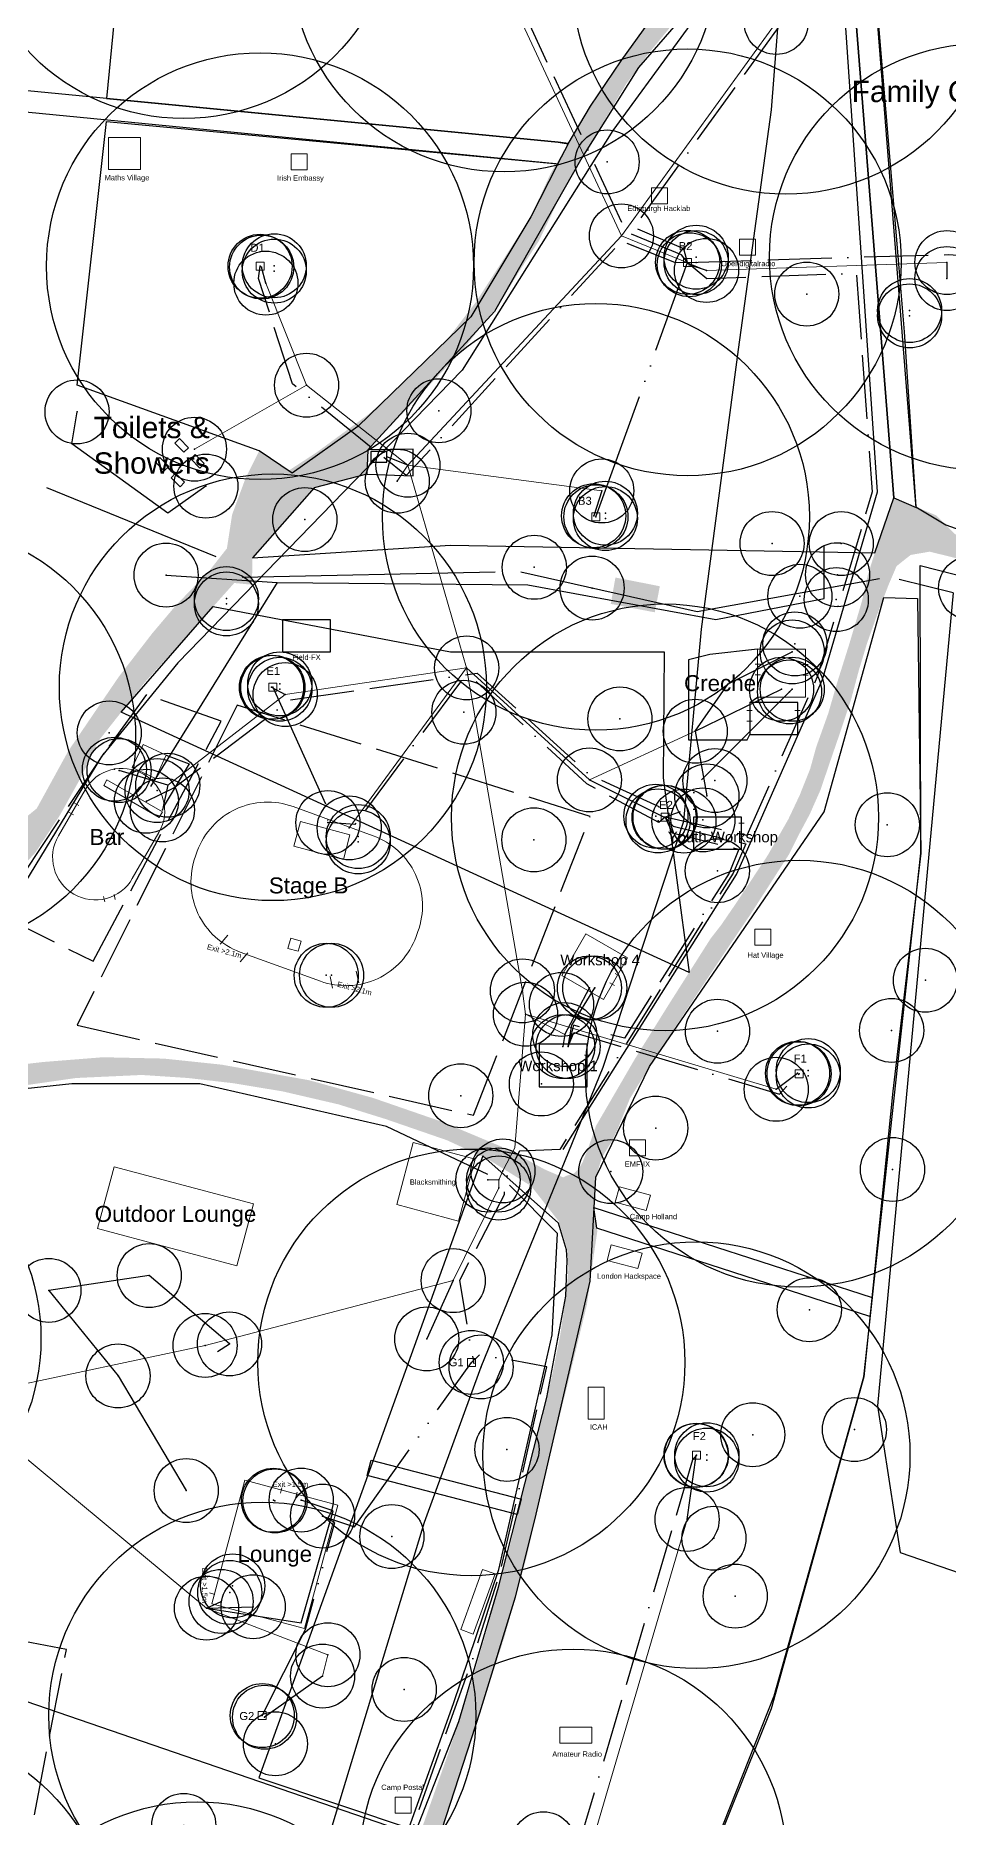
# Model space of a CAD drawing. Header units: metres. Extents: x 372109 to 376137, y 236217 to 239160.
# Drawn here: x 374212.2 to 374383.3, y 238061.5 to 238395.5 of the extents above; entities that cross this region are included whole.
import ezdxf

# ---------------------------------------------------------------- set-up
doc = ezdxf.new("R2010")
doc.units = ezdxf.units.M
doc.header["$MEASUREMENT"] = 0
doc.header["$PDMODE"] = 32
doc.header["$PDSIZE"] = 12
for name, pattern in [('ACAD_ISO02W100', [15, 12, -3]), ('ACAD_ISO05W100', [33, 24, -3, 0, -3, 0, -3]), ('ACAD_ISO11W100', [33, 12, -3, 12, -3, 0, -3])]:
    doc.linetypes.add(name, pattern=pattern)
for name, color, linetype, lineweight, true_color in [('Areas ... Camping', 96, 'Continuous', 25, 0x008000), ('Fire ... Foam Extinguisher', 3, 'Continuous', 25, 0x00ff00), ('Fire ... Water Extinguisher', 1, 'Continuous', 25, 0xff0000), ('Heras (internal)', 16, 'Continuous', 25, 0x800000), ('Heras (perimeter)', 16, 'Continuous', 25, 0x800000), ('Labels', 178, 'Continuous', 25, 0x000000), ('Labels ... Village Tent', 178, 'Continuous', 25, 0x000000), ('License ... Alcohol', 2, 'ACAD_ISO02W100', 25, 0xffff00), ('License ... Film', 6, 'ACAD_ISO02W100', 25, 0xff00ff), ('License ... Music and Film', 3, 'ACAD_ISO02W100', 25, 0x00ff00), ('Lighting ... Festoon', 4, 'Continuous', 25, 0x00ffff), ('Natural ... Trees', 96, 'Continuous', 25, 0x008000), ('Natural ... Water', 176, 'Continuous', 25, 0x000080), ('NOC ... Copper', 9, 'ACAD_ISO05W100', 25, 0xc0c0c0), ('NOC ... DK', 178, 'Continuous', 13, 0x000000), ('NOC ... DK Names', 178, 'Continuous', 25, 0x000000), ('NOC ... DK Radius', 216, 'Continuous', 25, 0x800080), ('NOC ... Fibre', 2, 'ACAD_ISO11W100', 25, 0xffff00), ('NOC ... Switch', 30, 'Continuous', 25, 0xff7f00), ('Paths ... Fire', 253, 'Continuous', 25, 0xa0a0a4), ('Paths ... Roads', 56, 'Continuous', 25, 0x808000), ('Pedestrian Barrier', 6, 'Continuous', 25, 0xff00ff), ('Power ... 125-3', 1, 'Continuous', 18, 0xff0000), ('Power ... 32', 5, 'Continuous', 25, 0x0000ff), ('Power ... 32-3', 34, 'Continuous', 13, 0xb84904), ('Power ... 400-3', 1, 'Continuous', 25, 0xff0000), ('Power ... 63-3', 20, 'Continuous', 13, 0xfd5b07), ('Power ... Distro', 3, 'Continuous', 25, 0x00ff00), ('Power ... Generator', 4, 'Continuous', 25, 0x00ffff), ('Services ... Comms ... Ducts', 3, 'Continuous', 25, 0x00ff00), ('Services ... Comms ... Manholes', 3, 'Continuous', 25, 0x00ff00), ('Services ... Water Points', 5, 'Continuous', 25, 0x0000ff), ('Structures', 178, 'Continuous', 18, 0x000000), ('Structures ... Exits', 178, 'Continuous', 5, 0x000000), ('Structures ... Internal', 9, 'Continuous', 5, 0xc0c0c0), ('Structures ... Village Tents', 9, 'Continuous', 25, 0xc0c0c0), ('Toilets', 178, 'Continuous', 25, 0x000000), ('Water ... Pipes', 4, 'Continuous', 25, 0x00ffff), ('Water ... Points', 4, 'Continuous', 25, 0x00ffff)]:
    doc.layers.add(name, color=color, linetype=linetype, lineweight=lineweight, true_color=true_color)
doc.styles.add('textstyle100', font='')
doc.styles.add('textstyle101', font='')
doc.styles.add('textstyle103', font='')
doc.styles.add('textstyle104', font='')
doc.styles.add('textstyle105', font='')
doc.styles.add('textstyle106', font='')
doc.styles.add('textstyle107', font='')
doc.styles.add('textstyle109', font='')
doc.styles.add('textstyle123', font='')
doc.styles.add('textstyle124', font='')
doc.styles.add('textstyle126', font='')
doc.styles.add('textstyle127', font='')
doc.styles.add('textstyle128', font='')
doc.styles.add('textstyle129', font='')
doc.styles.add('textstyle132', font='')
doc.styles.add('textstyle134', font='')
doc.styles.add('textstyle135', font='')
doc.styles.add('textstyle136', font='')
doc.styles.add('textstyle137', font='')
doc.styles.add('textstyle138', font='')
doc.styles.add('textstyle139', font='')
doc.styles.add('textstyle32', font='')
doc.styles.add('textstyle34', font='')
doc.styles.add('textstyle35', font='')
doc.styles.add('textstyle38', font='')
doc.styles.add('textstyle40', font='')
doc.styles.add('textstyle41', font='')
doc.styles.add('textstyle48', font='')
doc.styles.add('textstyle62', font='')
doc.styles.add('textstyle64', font='')
doc.styles.add('textstyle73', font='')
doc.styles.add('textstyle74', font='')
doc.styles.add('textstyle76', font='')
doc.styles.add('textstyle77', font='')
doc.styles.add('textstyle85', font='')
doc.styles.add('textstyle86', font='')
doc.styles.get('textstyle100').set_extended_font_data('Arial')
doc.styles.get('textstyle101').set_extended_font_data('Arial')
doc.styles.get('textstyle103').set_extended_font_data('Arial')
doc.styles.get('textstyle104').set_extended_font_data('Arial')
doc.styles.get('textstyle105').set_extended_font_data('Arial')
doc.styles.get('textstyle106').set_extended_font_data('Arial')
doc.styles.get('textstyle107').set_extended_font_data('Arial')
doc.styles.get('textstyle109').set_extended_font_data('Arial')
doc.styles.get('textstyle123').set_extended_font_data('Arial')
doc.styles.get('textstyle124').set_extended_font_data('Arial')
doc.styles.get('textstyle126').set_extended_font_data('Arial')
doc.styles.get('textstyle127').set_extended_font_data('Arial')
doc.styles.get('textstyle128').set_extended_font_data('Arial')
doc.styles.get('textstyle129').set_extended_font_data('Arial')
doc.styles.get('textstyle132').set_extended_font_data('Arial')
doc.styles.get('textstyle134').set_extended_font_data('Arial')
doc.styles.get('textstyle135').set_extended_font_data('Arial')
doc.styles.get('textstyle136').set_extended_font_data('Arial')
doc.styles.get('textstyle137').set_extended_font_data('Arial')
doc.styles.get('textstyle138').set_extended_font_data('Arial')
doc.styles.get('textstyle139').set_extended_font_data('Arial')
doc.styles.get('textstyle32').set_extended_font_data('Arial')
doc.styles.get('textstyle34').set_extended_font_data('Arial')
doc.styles.get('textstyle35').set_extended_font_data('Arial')
doc.styles.get('textstyle38').set_extended_font_data('Arial')
doc.styles.get('textstyle40').set_extended_font_data('Arial')
doc.styles.get('textstyle41').set_extended_font_data('Arial')
doc.styles.get('textstyle48').set_extended_font_data('Arial')
doc.styles.get('textstyle62').set_extended_font_data('Arial')
doc.styles.get('textstyle64').set_extended_font_data('Arial')
doc.styles.get('textstyle73').set_extended_font_data('Arial')
doc.styles.get('textstyle74').set_extended_font_data('Arial')
doc.styles.get('textstyle76').set_extended_font_data('Arial')
doc.styles.get('textstyle77').set_extended_font_data('Arial')
doc.styles.get('textstyle85').set_extended_font_data('Arial')
doc.styles.get('textstyle86').set_extended_font_data('Arial')

# ---------------------------------------------------------------- blocks, each defined once
blk = doc.blocks.new('Mobile Structures 16x26m 2-pole')
at = {"layer": 'Structures'}
for p, q in [((8, 26), (8, 26)), ((0, 18), (0, 8)), ((16, 8), (16, 18)), ((8, 0), (8, 0))]:
    blk.add_line(p, q, dxfattribs=at)
for centre, start, end in [((8, 18), 90, 180), ((8, 18), 0, 90), ((8, 8), 180, 270), ((8, 8), 270, 0)]:
    blk.add_arc(centre, 8, start, end, dxfattribs=at)
blk = doc.blocks.new('3-bay toilet cabin')
at = {"layer": 'Toilets'}
for p, q in [((1.2, 0.6), (-1.2, 0.6)), ((-1.2, 0.6), (-1.2, -0.6)), ((1.2, -0.6), (1.2, 0.6)), ((-1.2, -0.6), (1.2, -0.6))]:
    blk.add_line(p, q, dxfattribs=at)
blk = doc.blocks.new('Clearspan 9x8')
at = {"layer": 'Labels'}
for p, q in [((4.5, 4), (-4.5, 4)), ((-4.5, 4), (-4.5, -4)), ((4.5, -4), (4.5, 4)), ((-4.5, -4), (4.5, -4))]:
    blk.add_line(p, q, dxfattribs=at)
blk = doc.blocks.new('Cold Room 4.8x4.8')
at = {"layer": 'Structures'}
for p, q in [((2.4, 2.4), (-2.4, 2.4)), ((-2.4, 2.4), (-2.4, -2.4)), ((2.4, -2.4), (2.4, 2.4)), ((-2.4, -2.4), (2.4, -2.4))]:
    blk.add_line(p, q, dxfattribs=at)
blk = doc.blocks.new('Clearspan 9x9')
at = {"layer": 'Structures'}
for p, q in [((4.5, 4.5), (-4.5, 4.5)), ((-4.5, 4.5), (-4.5, -4.5)), ((4.5, -4.5), (4.5, 4.5)), ((-4.5, -4.5), (4.5, -4.5))]:
    blk.add_line(p, q, dxfattribs=at)
blk = doc.blocks.new('Clearspan 9x6')
at = {"layer": 'Labels'}
for p, q in [((4.5, 3), (-4.5, 3)), ((-4.5, 3), (-4.5, -3)), ((4.5, -3), (4.5, 3)), ((-4.5, -3), (4.5, -3))]:
    blk.add_line(p, q, dxfattribs=at)
blk = doc.blocks.new('Hardware Hacking Bus')
at = {"layer": 'Structures', "flags": 128}
blk.add_lwpolyline([(0, -12), (2.5, -12), (2.5, 0), (0, 0)], close=True, dxfattribs=at)
blk = doc.blocks.new('Capri 24x18')
at = {"layer": 'Structures'}
for p, q in [((12, 9), (-12, 9)), ((-12, 9), (-12, -9)), ((12, -9), (12, 9)), ((-12, -9), (12, -9))]:
    blk.add_line(p, q, dxfattribs=at)
blk = doc.blocks.new('Capri 27x12')
at = {"layer": 'Structures'}
for p, q in [((13.5, 6), (-13.5, 6)), ((-13.5, 6), (-13.5, -6)), ((13.5, -6), (13.5, 6)), ((-13.5, -6), (13.5, -6))]:
    blk.add_line(p, q, dxfattribs=at)
blk = doc.blocks.new('Generator')
at = {"layer": 'Power ... Generator', "flags": 128}
blk.add_lwpolyline([(-1.5, -1), (1.5, -1), (1.5, 1), (-1.5, 1)], close=True, dxfattribs=at)
blk = doc.blocks.new('Clearspan 3x3')
at = {"layer": 'Structures', "flags": 128}
blk.add_lwpolyline([(0, -3), (3, -3), (3, 0), (0, 0)], close=True, dxfattribs=at)
blk = doc.blocks.new('Clearspan 3x6')
at = {"layer": 'Structures', "flags": 128}
blk.add_lwpolyline([(0, -6), (3, -6), (3, 0), (0, 0)], close=True, dxfattribs=at)
blk = doc.blocks.new('Clearspan 6x6')
at = {"layer": 'Structures'}
for p, q in [((3, 3), (-3, 3)), ((-3, 3), (-3, -3)), ((3, -3), (3, 3)), ((-3, -3), (3, -3))]:
    blk.add_line(p, q, dxfattribs=at)
blk = doc.blocks.new('Mobile Structures 29x44m 2-pole')
at = {"layer": 'Structures', "flags": 128}
blk.add_lwpolyline([(14, -44), (15, -44, 0.414214), (29, -30), (29, -14, 0.414214), (15, 0), (14, 0, 0.414214), (0, -14), (0, -30, 0.414214), (14, -44)], format="xyb", dxfattribs=at)

msp = doc.modelspace()

# ---------------------------------------------------------------- hatches: boundary and pattern name
at = {"layer": 'Paths ... Roads'}
for points in [[(374147.06, 238193.92), (374153.17, 238196.23), (374161.76, 238201.66), (374169.05, 238206.68), (374182.16, 238215.75), (374189.78, 238223.12), (374199.49, 238233.4), (374206.78, 238242.31), (374210.18, 238248.79), (374212.45, 238250.65), (374218.36, 238261.42), (374227.83, 238275.35), (374234.07, 238283.45), (374238.52, 238288.71), (374244.84, 238295.27), (374248.08, 238299.4), (374249.05, 238305.71), (374251.56, 238312.52), (374254.15, 238317.7), (374259.5, 238313.89), (374264.84, 238317.37), (374274.56, 238324.5), (374280.55, 238329.85), (374289.62, 238338.91), (374294.72, 238345.55), (374299.26, 238352.6), (374305.01, 238361.59), (374308.73, 238369.69), (374316.18, 238382.32), (374321.93, 238390.82), (374330.35, 238402.48), (374337.72, 238411.23), (374348.17, 238423.86), (374352.54, 238429.53), (374359.99, 238437.3), (374364.69, 238442.57), (374372.22, 238449.85), (374375.62, 238450.74), (374380.72, 238446.53), (374373.19, 238437.46), (374376.27, 238436.01), (374370.11, 238432.12), (374363.47, 238429.53), (374353.75, 238423.94), (374339.83, 238407.66), (374327.36, 238392.52), (374322.98, 238386.61), (374314.56, 238372.6), (374310.51, 238365.39), (374306.54, 238357.05), (374302.98, 238351.55), (374299.34, 238345.55), (374292.29, 238336.65), (374277.31, 238320.78), (374274.48, 238317.86), (374274.32, 238313.33), (374264.44, 238310.73), (374257.63, 238303.12), (374252.86, 238297.62), (374252.78, 238292.6), (374249.46, 238292.92), (374241.6, 238284.09), (374232.69, 238274.29), (374223.87, 238263.12), (374220.87, 238256.72), (374216.82, 238249.43), (374212.21, 238242.39), (374202.81, 238232.19), (374197.87, 238225.71), (374193.18, 238218.58), (374182.97, 238212.18), (374170.66, 238203.44), (374164.83, 238199.8), (374158.92, 238195.58)], [(374311.08, 238181.49), (374316.83, 238175.83), (374316.95, 238178.56), (374317.23, 238181.56), (374318.33, 238185.2), (374320.19, 238188.24), (374321.34, 238190.62), (374323.57, 238196.23), (374327.25, 238202.27), (374330.41, 238206.96), (374332.23, 238209.92), (374337.11, 238217.25), (374342.17, 238224.86), (374346.14, 238230.73), (374349.26, 238235.59), (374353.39, 238242.03), (374355.46, 238246.15), (374357.28, 238249.56), (374359.3, 238254.13), (374360.92, 238258.91), (374363.19, 238265.51), (374365.01, 238271.02), (374366.51, 238276.64), (374368.05, 238281.7), (374370.19, 238287.74), (374372.1, 238292.68), (374373.55, 238296.08), (374376.19, 238298.18), (374379.75, 238298.79), (374383.39, 238297.9), (374389.34, 238296.44), (374396.51, 238294.34), (374405.5, 238291.75), (374409.35, 238290.69), (374411.65, 238293.57), (374400.64, 238296.52), (374392.34, 238298.91), (374384.53, 238302.07), (374381, 238305.59), (374373.03, 238308.91), (374370.76, 238302.68), (374368.17, 238294.42), (374367.08, 238289.56), (374364.69, 238281.46), (374362.34, 238273.97), (374360.76, 238268.5), (374358.49, 238262.15), (374357.36, 238258.06), (374355.41, 238253.16), (374353.27, 238248.62), (374349.38, 238241.82), (374343.31, 238232.63), (374340.68, 238228.79), (374338.69, 238226.23), (374330.68, 238213.6), (374324.56, 238203.76), (374317.23, 238191.13), (374315.86, 238187.24), (374314.76, 238184.41), (374313.99, 238183.07), (374313.1, 238182.22), (374311.77, 238181.82)], [(374320.88, 238293.95), (374320, 238289), (374328.25, 238287.42), (374329.2, 238292.31)], [(374158.92, 238195.58), (374159.41, 238192.26), (374171.23, 238194.13), (374186.78, 238196.07), (374196.98, 238197.2), (374209.61, 238198.66), (374219.82, 238200.12), (374232.13, 238200.69), (374240.79, 238200.12), (374249.21, 238199.15), (374258.53, 238197.61), (374268.97, 238195.18), (374277.8, 238192.43), (374289.3, 238188.46), (374296.99, 238184.9), (374305.09, 238179.87), (374310.27, 238173.23), (374311.81, 238168.21), (374312.05, 238164.25), (374311.65, 238159.55), (374310.51, 238151.78), (374309.14, 238144.97), (374307.11, 238136.15), (374304.2, 238125.13), (374301.2, 238112.83), (374296.91, 238097.12), (374293.67, 238086.1), (374289.54, 238073.47), (374282.74, 238054.12), (374276.34, 238037.92), (374269.94, 238021.4), (374264.68, 238007.64), (374253.91, 237977.43), (374246.95, 237959.7), (374239.74, 237941.72), (374236.82, 237936.86), (374235.28, 237935.89), (374233.18, 237935.24), (374231.32, 237935.73), (374224.84, 237938.64), (374221.6, 237932.73), (374224.76, 237929.65), (374227.19, 237926.74), (374229.13, 237923.01), (374228, 237917.75), (374222.65, 237904.63), (374213.99, 237880.99), (374207.59, 237862.52), (374202.81, 237851.11), (374197.63, 237840.34), (374191.64, 237829.81), (374187.75, 237823.65), (374182.89, 237818.96), (374179.73, 237817.01), (374186.78, 237813.94), (374189.53, 237818.88), (374194.39, 237825.52), (374200.63, 237834.02), (374203.95, 237840.98), (374205.16, 237846.09), (374208.56, 237853.94), (374211.88, 237862.36), (374215.69, 237873.05), (374223.7, 237894.51), (374230.02, 237908.11), (374233.02, 237913.38), (374236.42, 237923.58), (374241.44, 237936.38), (374247.92, 237952.17), (374250.35, 237957.51), (374255.69, 237972.25), (374260.55, 237985.93), (374267.27, 238004.23), (374274.15, 238021.89), (374283.3, 238045.53), (374288.89, 238060.68), (374295.45, 238081.08), (374300.07, 238095.25), (374304.28, 238110.48), (374307.44, 238124.57), (374312.13, 238143.6), (374315.53, 238157.61), (374316.75, 238166.43), (374317.48, 238171.37), (374316.83, 238175.83), (374311.08, 238181.49), (374307.68, 238182.95), (374300.71, 238186.76), (374288.32, 238191.94), (374275.45, 238196.39), (374263.46, 238199.71), (374247.03, 238202.63), (374236.26, 238203.76), (374224.84, 238204.01), (374213.66, 238203.12), (374189.78, 238200.36), (374170.42, 238197.04)]]:
    msp.add_hatch(color=256, dxfattribs=at).paths.add_polyline_path(points, flags=0)

# ---------------------------------------------------------------- linework, layer by layer
at = {"layer": 'Areas ... Camping', "flags": 128}
for points in [[(374231.69, 238447.67), (374230, 238430), (374225.51, 238383.75), (374310.13, 238375.54), (374312.01, 238375.24), (374316.18, 238382.32), (374321.93, 238390.82), (374330.35, 238402.48), (374348.17, 238423.86), (374352.54, 238429.53), (374365.64, 238443.49), (374363.61, 238444.69), (374233, 238458)], [(374377.19, 238307.18), (374382.76, 238303.83), (374409.03, 238294.45), (374405.59, 238411.6), (374401.9, 238424.19), (374380, 238433.19), (374376.27, 238436.01), (374367.33, 238431.03), (374374, 238352), (374375, 238340)], [(374353.75, 238423.94), (374336, 238402), (374325.17, 238389.57), (374314.56, 238372.6), (374298.25, 238343.79), (374274.48, 238317.86), (374274.32, 238313.33), (374264.44, 238310.73), (374252.86, 238297.62), (374290, 238300), (374369.46, 238298.55), (374373.03, 238308.91), (374363.47, 238429.53)], [(374310.1, 238371.5), (374305.01, 238361.59), (374293.78, 238342.82), (374272.59, 238322.28), (374260.29, 238313.51), (374254.15, 238317.7), (374220, 238330), (374225.53, 238379.43)], [(374290, 238280), (374330, 238280), (374329.84, 238256.39), (374334.68, 238219.92), (374228.28, 238268.71), (374245.53, 238288.51)], [(374372.86, 238197.64), (374367.43, 238144.1), (374350.07, 238081.85), (374317.66, 238001.21), (374269.45, 238007.1), (374288.41, 238059.35), (374295.45, 238081.08), (374302.17, 238102.87), (374305.86, 238117.52), (374316.14, 238162.02), (374317.23, 238181.56), (374327.25, 238202.27), (374360, 238250), (374371.14, 238290.21), (374377.47, 238290.02), (374378.12, 238242.25)], [(374296.04, 238185.54), (374254.05, 238068.95), (374283.56, 238059.06), (374291.53, 238079.47), (374298.98, 238104.65), (374308.05, 238140.24), (374311.57, 238159.23), (374311.85, 238165.91), (374311.73, 238167.9), (374310.19, 238172.92), (374296.04, 238185.54)], [(374208.4, 238083.97), (374284, 238058), (374267.33, 238014.56), (374245.23, 238019.98), (374240, 238000), (374090, 238030), (374097.39, 238082.23), (374202.08, 238058.45)]]:
    msp.add_lwpolyline(points, close=True, dxfattribs=at)
at = {"layer": 'Fire ... Foam Extinguisher'}
msp.add_point((374248, 238290), dxfattribs=at)
at = {"layer": 'Fire ... Water Extinguisher'}
for p in [(374256.96, 238352.39), (374256.96, 238351.39), (374336, 238354), (374336, 238353), (374376, 238344), (374376, 238343), (374319, 238306), (374319, 238305), (374248, 238289), (374354.5, 238281.5), (374354, 238280), (374258, 238274), (374258, 238273), (374353.5, 238272.5), (374227, 238258), (374235, 238254), (374328.46, 238249.2), (374328.86, 238248.31), (374337.27, 238248.51), (374272.69, 238245.37), (374272.69, 238244.37), (374266.69, 238219.37), (374267.69, 238219.37), (374357, 238201.5), (374307, 238199), (374357, 238200.5), (374338, 238129.5), (374338, 238128.5), (374256.79, 238120.95), (374257.09, 238120.85), (374249.16, 238104.91), (374248.62, 238103.67)]:
    msp.add_point(p, dxfattribs=at)
at = {"layer": 'Heras (internal)'}
for p, q in [((374274.48, 238317.86), (374274.32, 238313.33)), ((374283, 238318), (374274.48, 238317.86)), ((374283, 238313), (374283, 238318)), ((374274.32, 238313.33), (374283, 238313)), ((374236.72, 238260.63), (374241, 238259)), ((374241, 238259), (374236.35, 238251.2))]:
    msp.add_line(p, q, dxfattribs=at)
at = {"layer": 'Heras (perimeter)'}
for p, q in [((374378.12, 238242.25), (374377.95, 238296.18)), ((374377.95, 238296.18), (374409.21, 238288.24)), ((374367.43, 238144.1), (374378.12, 238242.25)), ((374350.62, 238084.29), (374367.43, 238144.1)), ((374301.43, 237960.2), (374350.62, 238084.29))]:
    msp.add_line(p, q, dxfattribs=at)
at = {"layer": 'License ... Alcohol'}
for p, q in [((374233, 238272), (374225, 238261)), ((374247, 238267), (374233, 238272)), ((374223, 238222), (374247, 238267)), ((374225, 238261), (374205, 238231)), ((374205, 238231), (374223, 238222))]:
    msp.add_line(p, q, dxfattribs=at)
at = {"layer": 'License ... Film'}
for p, q in [((374218, 238093), (374176, 238101)), ((374212, 238062), (374218, 238093))]:
    msp.add_line(p, q, dxfattribs=at)
at = {"layer": 'License ... Music and Film'}
for p, q in [((374250, 238270), (374220, 238210)), ((374316.16, 238249.17), (374250, 238270)), ((374294.3, 238193.13), (374316.16, 238249.17)), ((374220, 238210), (374294.3, 238193.13))]:
    msp.add_line(p, q, dxfattribs=at)
at = {"layer": 'Lighting ... Festoon'}
for p, q in [((374233.53, 238163.08), (374214.72, 238160.3)), ((374214.72, 238160.3), (374227.68, 238144.26)), ((374248.57, 238150.26), (374233.53, 238163.08)), ((374246.34, 238148.87), (374248.57, 238150.26)), ((374227.68, 238144.26), (374240.46, 238122.78))]:
    msp.add_line(p, q, dxfattribs=at)
at = {"layer": 'Lighting ... Festoon', "flags": 128}
for points in [[(374311.06, 238186.7), (374343.55, 238238.25), (374359.7, 238274.83), (374370, 238310), (374362.03, 238426.38), (374344.52, 238410.82), (374320.4, 238377.74), (374292.19, 238332.8), (374270, 238310), (374238.88, 238277.94), (374224.58, 238260.37), (374203.62, 238225.93), (374183, 238209), (374186.3, 238200.45)], [(374297, 238182), (374278, 238191), (374243, 238199), (374219, 238199), (374191, 238196), (374185.77, 238166.57), (374177, 238111), (374170, 238071), (374164, 238037), (374157, 237995), (374147, 237936)], [(374258.38, 237994.89), (374272.7, 238032.86), (374290.53, 238082.85), (374299, 238108), (374309, 238152), (374310, 238171), (374301, 238180)]]:
    msp.add_lwpolyline(points, dxfattribs=at)
at = {"layer": 'Natural ... Trees'}
for p in [(374319.32, 238371.85), (374356.72, 238347.08), (374287.8, 238325.22), (374262.68, 238304.81), (374350.22, 238300.32), (374305.68, 238295.86), (374362.49, 238294.48), (374316.51, 238291.96), (374387.43, 238291.97), (374355.44, 238290.43), (374292.48, 238268.68), (374226.04, 238264.81), (374321.72, 238267.43), (374339.51, 238255.87), (374371.82, 238247.59), (374305.6, 238244.77), (374339.97, 238238.98), (374378.95, 238218.44), (374310.77, 238213.91), (374340, 238208.89), (374372.63, 238209.04), (374291.9, 238196.8), (374328.42, 238190.74), (374320, 238182.57), (374372.79, 238182.97), (374233.53, 238163.08), (374214.72, 238160.3), (374357.21, 238156.68), (374248.57, 238150.26), (374227.68, 238144.26), (374365.66, 238134.22), (374346.6, 238133.25), (374300.56, 238130.5), (374240.46, 238122.78), (374278.99, 238114.16), (374339.33, 238113.84), (374343.32, 238102.99), (374281.29, 238085.49), (374257.17, 238075.3), (374307.39, 238056.57)]:
    msp.add_point(p, dxfattribs=at)
at = {"layer": 'Natural ... Water'}
for points in [[(374246.07, 238297.82), (374214.32, 238310.74)], [(374298.33, 238294.93), (374250.97, 238293.92)], [(374370.35, 238293.68), (374336.21, 238287.49), (374303.13, 238294.93)], [(374384.15, 238291.08), (374370.01, 238138.69), (374374.21, 238111.19), (374418.8, 238095.8), (374461.3, 238102.2), (374492.9, 238096.3), (374559, 238068.8)], [(374384.15, 238291.08), (374374.03, 238293.59)]]:
    msp.add_lwpolyline(points, dxfattribs=at)
at = {"layer": 'NOC ... Copper', "flags": 128}
for points in [[(374317.22, 238305.33), (374334.41, 238353.03)], [(374256.69, 238273.37), (374266.62, 238251.37), (374267, 238248)], [(374354, 238273), (374335.57, 238254.61), (374335.56, 238250.03), (374333, 238250), (374330.17, 238248.99)], [(374312, 238206), (374312.68, 238210.03), (374317, 238217)], [(374266, 238118), (374272, 238116), (374293.88, 238146.81)], [(374254.71, 238080.6), (374262.81, 238096.72), (374268.29, 238116.81), (374266, 238118)]]:
    msp.add_lwpolyline(points, dxfattribs=at)
at = {"layer": 'NOC ... DK', "flags": 128}
for points in [[(374333.66, 238352.28), (374335.16, 238352.28), (374335.16, 238353.78), (374333.66, 238353.78)], [(374253.54, 238351.56), (374255.04, 238351.56), (374255.04, 238353.06), (374253.54, 238353.06)], [(374316.47, 238304.58), (374317.97, 238304.58), (374317.97, 238306.08), (374316.47, 238306.08)], [(374255.94, 238272.62), (374257.44, 238272.62), (374257.44, 238274.12), (374255.94, 238274.12)], [(374329.42, 238248.24), (374330.92, 238248.24), (374330.92, 238249.74), (374329.42, 238249.74)], [(374354.53, 238200.18), (374356.03, 238200.18), (374356.03, 238201.68), (374354.53, 238201.68)], [(374293.13, 238146.06), (374294.63, 238146.06), (374294.63, 238147.56), (374293.13, 238147.56)], [(374335.31, 238128.65), (374336.81, 238128.65), (374336.81, 238130.15), (374335.31, 238130.15)], [(374253.96, 238079.85), (374255.46, 238079.85), (374255.46, 238081.35), (374253.96, 238081.35)]]:
    msp.add_lwpolyline(points, close=True, dxfattribs=at)
at = {"layer": 'NOC ... DK Radius'}
for centre in [(374240, 238420), (374300, 238410), (374352.81, 238405.82), (374389.75, 238354.07), (374254.29, 238352.31), (374334.41, 238353.03), (374317.22, 238305.33), (374256.69, 238273.37), (374190.98, 238263.83), (374330.17, 238248.99), (374355.28, 238200.93), (374173.24, 238151.27), (374293.88, 238146.81), (374336.06, 238129.4), (374254.71, 238080.6), (374312.96, 238053.06), (374186.58, 238037.99), (374242.51, 238024.43)]:
    msp.add_circle(centre, 40, dxfattribs=at)
at = {"layer": 'NOC ... Fibre', "flags": 128}
for points in [[(374334.41, 238353.03), (374333.28, 238354.44), (374322.85, 238358.76), (374302.42, 238402.79), (374302, 238409), (374300, 238410)], [(374334.41, 238353.03), (374333.68, 238355.54), (374324.38, 238359.53), (374351.93, 238397.77), (374353.76, 238404.72), (374352.81, 238405.82)], [(374334.38, 238352.96), (374332, 238353), (374322, 238357), (374281.68, 238313.05), (374260.39, 238330.25), (374254, 238350), (374254.3, 238352.3)], [(374334.41, 238353.03), (374366, 238354), (374383.25, 238354.48), (374389.75, 238354.07)], [(374334.41, 238353.03), (374338, 238350), (374366, 238351), (374369, 238310), (374358.75, 238275.49), (374345.47, 238245.57), (374330.17, 238248.99)], [(374233, 238252), (374238.12, 238254.49), (374260, 238271), (374295, 238276), (374316, 238257), (374329, 238251), (374330.17, 238248.99)], [(374330.17, 238248.99), (374329, 238248), (374315.5, 238255.26), (374294.42, 238274.82), (374291.83, 238274.42), (374272.03, 238247.63), (374267, 238248)], [(374330.17, 238248.99), (374331.67, 238247.31), (374345.34, 238244.04), (374342.94, 238238.53), (374310.44, 238186.72), (374302.91, 238186.41), (374300.04, 238180.7), (374300.06, 238178.23), (374291.63, 238162.14), (374294.32, 238146.53)], [(374330.17, 238248.99), (374331.51, 238246.11), (374344, 238243), (374342.18, 238238.52), (374322.57, 238207.61), (374313, 238210), (374312, 238206)], [(374312, 238206), (374313.11, 238208.64), (374351.59, 238197.09), (374355.28, 238200.93)], [(374242, 237983), (374244.2, 237982.6), (374247.45, 237994), (374258.17, 237993.22), (374273.7, 238033.62), (374294.62, 238092.66), (374299.32, 238107.51), (374308, 238146), (374295.53, 238148.29), (374293.88, 238146.81)], [(374336.06, 238129.4), (374335.34, 238128.56), (374313, 238053)]]:
    msp.add_lwpolyline(points, dxfattribs=at)
at = {"layer": 'NOC ... Switch'}
for p in [(374254.3, 238352.3), (374334.41, 238353.03), (374317.22, 238305.33), (374256.69, 238273.37), (374354, 238273), (374233, 238252), (374267, 238248), (374330.17, 238248.99), (374317, 238217), (374312, 238206), (374355.28, 238200.93), (374293.88, 238146.81), (374336.06, 238129.4), (374266, 238118), (374254.71, 238080.6)]:
    msp.add_point(p, dxfattribs=at)
at = {"layer": 'Paths ... Fire', "flags": 128}
for points in [[(374373.03, 238308.91), (374377.2, 238307.1), (374377.01, 238309.23), (374367.46, 238429.84), (374367.31, 238431.24), (374363.47, 238429.53)], [(374309.74, 238371.56), (374310.1, 238371.5), (374312.1, 238375.3), (374310.13, 238375.54), (374208.8, 238385.4), (374208.41, 238381.42)], [(374303.23, 238121.18), (374302.49, 238118.27), (374274.38, 238125.59), (374275.14, 238128.49), (374303.25, 238121.18)]]:
    msp.add_lwpolyline(points, close=True, dxfattribs=at)
msp.add_lwpolyline([(374368.57, 238155.44), (374317.39, 238171.97), (374316.83, 238175.83), (374369, 238159), (374368.57, 238155.44)], dxfattribs=at)
at = {"layer": 'Pedestrian Barrier'}
for p, q in [((374347.5, 238280.5), (374338.56, 238279.54)), ((374338.56, 238279.54), (374334.56, 238278.54)), ((374334.56, 238278.54), (374334.56, 238263.54)), ((374346.06, 238270.54), (374347.5, 238271.5)), ((374345.56, 238263.54), (374346.06, 238264.54)), ((374334.56, 238263.54), (374345.56, 238263.54))]:
    msp.add_line(p, q, dxfattribs=at)
at = {"layer": 'Power ... 125-3'}
for p, q in [((374282, 238315), (374322, 238358)), ((374282, 238315), (374293, 238277)), ((374303.46, 238216.46), (374304.03, 238212.07)), ((374299.8, 238182.7), (374299, 238181)), ((374299, 238179.5), (374299, 238181))]:
    msp.add_line(p, q, dxfattribs=at)
at = {"layer": 'Power ... 32'}
for p, q in [((374255.38, 238349.13), (374254.59, 238352.15)), ((374337.94, 238351.51), (374334.72, 238352.58)), ((374383, 238353), (374383, 238350)), ((374318.32, 238310.17), (374316.8, 238305.52)), ((374256.44, 238273.36), (374259, 238272)), ((374335.84, 238265.13), (374352, 238273)), ((374335.84, 238265.13), (374338, 238253)), ((374237, 238255), (374227.89, 238257.76)), ((374237, 238255), (374236, 238250.39)), ((374316, 238256), (374330, 238249)), ((374311.38, 238208.25), (374316, 238217)), ((374311.38, 238208.25), (374311, 238206)), ((374351, 238198), (374355, 238201)), ((374290.48, 238162.13), (374285.53, 238151.21)), ((374334.31, 238117.38), (374335.98, 238129.37)), ((374244.26, 238100.74), (374247, 238102)), ((374244.26, 238100.74), (374253, 238101)), ((374266, 238088), (374255.13, 238080.29))]:
    msp.add_line(p, q, dxfattribs=at)
at = {"layer": 'Power ... 32', "flags": 128}
for points in [[(374335.84, 238265.13), (374342, 238274), (374354, 238280)], [(374244.26, 238100.74), (374262, 238098), (374268, 238119), (374262, 238121)]]:
    msp.add_lwpolyline(points, dxfattribs=at)
at = {"layer": 'Power ... 32-3'}
for p, q in [((374263, 238330), (374242, 238318)), ((374299, 238181), (374297, 238181))]:
    msp.add_line(p, q, dxfattribs=at)
at = {"layer": 'Power ... 400-3'}
msp.add_line((374282, 238315), (374278.04, 238316.58), dxfattribs=at)
at = {"layer": 'Power ... 63-3'}
for p, q in [((374322, 238358), (374301, 238403)), ((374322, 238358), (374351, 238398)), ((374322, 238358), (374337.94, 238351.51)), ((374337.94, 238351.51), (374383, 238353)), ((374263, 238330), (374255.38, 238349.13)), ((374263, 238330), (374282, 238315)), ((374282, 238315), (374280, 238312)), ((374282, 238315), (374318.32, 238310.17)), ((374293, 238277), (374259, 238272)), ((374293, 238277), (374271, 238247)), ((374293, 238277), (374303.46, 238216.46)), ((374293, 238277), (374316, 238256)), ((374259, 238272), (374237, 238255)), ((374316, 238256), (374335.84, 238265.13)), ((374304.03, 238212.07), (374351, 238198)), ((374304.03, 238212.07), (374311.38, 238208.25)), ((374290.48, 238162.13), (374299, 238179.5)), ((374244, 238150), (374290.48, 238162.13)), ((374197, 238140), (374244, 238150)), ((374311, 238038), (374334.31, 238117.38)), ((374244.26, 238100.74), (374267, 238092)), ((374267, 238092), (374266, 238088))]:
    msp.add_line(p, q, dxfattribs=at)
at = {"layer": 'Power ... 63-3', "flags": 128}
for points in [[(374304.03, 238212.07), (374302, 238187), (374299.8, 238182.7)], [(374197, 238140), (374244.26, 238100.74)]]:
    msp.add_lwpolyline(points, dxfattribs=at)
at = {"layer": 'Power ... Distro'}
for p in [(374351, 238398), (374322, 238358), (374254.59, 238352.15), (374334.72, 238352.58), (374337.94, 238351.51), (374383, 238353), (374255.38, 238349.13), (374383, 238350), (374263, 238330), (374242, 238318), (374282, 238315), (374280, 238312), (374318.32, 238310.17), (374316.8, 238305.52), (374354, 238280), (374293, 238277), (374256.44, 238273.36), (374259, 238272), (374352, 238273), (374335.84, 238265.13), (374227.89, 238257.76), (374237, 238255), (374316, 238256), (374338, 238253), (374236, 238250.39), (374330, 238249), (374271, 238247), (374303.46, 238216.46), (374316, 238217), (374304.03, 238212.07), (374311.38, 238208.25), (374311, 238206), (374355, 238201), (374351, 238198), (374297, 238181), (374299, 238181), (374299.8, 238182.7), (374299, 238179.5), (374290.48, 238162.13), (374285.53, 238151.21), (374244, 238150), (374335.98, 238129.37), (374262, 238121), (374334.31, 238117.38), (374244.26, 238100.74), (374247, 238102), (374253, 238101), (374267, 238092), (374266, 238088), (374255.13, 238080.29), (374240, 238060)]:
    msp.add_point(p, dxfattribs=at)
at = {"layer": 'Services ... Comms ... Ducts'}
msp.add_lwpolyline([(374174.41, 237807.42), (374185.25, 237823.94), (374205, 237860), (374215.44, 237890.77), (374224.95, 237918.67), (374243.03, 237980.29), (374250.63, 238003.72), (374263.29, 238045.08), (374285.13, 238116.84), (374295.71, 238145.95), (374318.56, 238202.15), (374333.72, 238248.29), (374337.01, 238284.26), (374343.96, 238336.67), (374350.11, 238381.6), (374354.29, 238435.53), (374303.85, 238444.18), (374237.27, 238454.46)], dxfattribs=at)
at = {"layer": 'Services ... Comms ... Manholes'}
for p in [(374333.72, 238248.29), (374295.71, 238145.95)]:
    msp.add_point(p, dxfattribs=at)
at = {"layer": 'Services ... Water Points'}
for p in [(374244.14, 238311.08), (374236.69, 238294.4)]:
    msp.add_point(p, dxfattribs=at)
at = {"layer": 'Structures', "flags": 128}
msp.add_lwpolyline([(374279.89, 238176.41), (374291.49, 238173.3), (374294.59, 238184.89), (374283, 238188)], close=True, dxfattribs=at)
at = {"layer": 'Structures ... Exits'}
for p, q in [((374347.03, 238277.71), (374348.03, 238277.71)), ((374356.99, 238277.65), (374355.99, 238277.65)), ((374347.03, 238275.71), (374348.03, 238275.71)), ((374356.99, 238275.65), (374355.99, 238275.65)), ((374345.5, 238269), (374346.5, 238269)), ((374345.5, 238267), (374346.5, 238267)), ((374355.5, 238269), (374354.5, 238269)), ((374355.5, 238267), (374354.5, 238267)), ((374219.46, 238251.71), (374220.33, 238251.21)), ((374218.46, 238249.98), (374219.33, 238249.48)), ((374345.01, 238247.91), (374344.01, 238247.91)), ((374345.01, 238245.91), (374344.01, 238245.91)), ((374225.18, 238233.16), (374224.97, 238234.13)), ((374227.14, 238233.57), (374226.93, 238234.55)), ((374248.28, 238226.88), (374246.8, 238225.21)), ((374252.02, 238223.57), (374250.54, 238221.89)), ((374272.78, 238217.97), (374272.33, 238220.16)), ((374267.88, 238216.97), (374267.43, 238219.16)), ((374320.72, 238217.46), (374319.85, 238217.96)), ((374321.72, 238219.19), (374320.85, 238219.69)), ((374316.09, 238204.38), (374315.09, 238204.38)), ((374316.09, 238202.38), (374315.09, 238202.38)), ((374258.37, 238123.28), (374258.11, 238122.31)), ((374261.27, 238122.5), (374261.01, 238121.54)), ((374244.85, 238103.58), (374245.82, 238103.32)), ((374245.63, 238106.47), (374246.59, 238106.21))]:
    msp.add_line(p, q, dxfattribs=at)
at = {"layer": 'Structures ... Internal'}
for p, q in [((374261.87, 238248.21), (374260.63, 238243.57)), ((374271.14, 238245.72), (374261.87, 238248.21)), ((374260.63, 238243.57), (374269.9, 238241.08)), ((374269.9, 238241.08), (374271.14, 238245.72)), ((374259.52, 238224.38), (374260.03, 238226.31)), ((374261.45, 238223.87), (374259.52, 238224.38)), ((374260.03, 238226.31), (374261.97, 238225.8)), ((374261.97, 238225.8), (374261.45, 238223.87))]:
    msp.add_line(p, q, dxfattribs=at)
at = {"layer": 'Structures ... Internal', "flags": 128}
msp.add_lwpolyline([(374225.01, 238254.96), (374235.4, 238248.96), (374236, 238250), (374225.61, 238256)], close=True, dxfattribs=at)
at = {"layer": 'Water ... Pipes'}
for p, q in [((374360, 238290), (374360, 238300)), ((374236.69, 238294.4), (374257.48, 238292.99)), ((374257.48, 238292.99), (374233.78, 238254.8)), ((374257.48, 238292.99), (374304.46, 238292.6)), ((374304.46, 238292.6), (374339.72, 238286.06)), ((374339.72, 238286.06), (374360, 238290))]:
    msp.add_line(p, q, dxfattribs=at)
at = {"layer": 'Water ... Points'}
for p, q in [((374219, 238319), (374220, 238325)), ((374237, 238306), (374219, 238319)), ((374244.14, 238311.08), (374237, 238306))]:
    msp.add_line(p, q, dxfattribs=at)
for p in [(374220, 238325), (374363.19, 238300.31), (374362.26, 238289.8)]:
    msp.add_point(p, dxfattribs=at)

# ---------------------------------------------------------------- block references
at = {"layer": 'Power ... Generator'}
msp.add_blockref('Generator', (374276.54, 238316.58), dxfattribs=at)
at = {"layer": 'Structures'}
for name, p in [('Clearspan 9x9', (374352, 238276)), ('Clearspan 9x6', (374350.56, 238267.54)), ('Clearspan 9x6', (374340, 238246)), ('Clearspan 9x8', (374311.08, 238202.47))]:
    msp.add_blockref(name, p, dxfattribs=at)
for name, p, rotation in [('Mobile Structures 16x26m 2-pole', (374212.5, 238238.58), 330), ('Cold Room 4.8x4.8', (374233.54, 238259.47), 334.9999999999999), ('Mobile Structures 29x44m 2-pole', (374237.4, 238228.53), 70), ('Clearspan 9x9', (374317, 238221), 330), ('Capri 27x12', (374238.45, 238174.2), 345), ('Capri 24x18', (374257.04, 238110.81), 75.00000000000001), ('Hardware Hacking Bus', (374296, 238108), 340.0000000000001)]:
    msp.add_blockref(name, p, dxfattribs=dict(at, rotation=rotation))
at = {"layer": 'Structures ... Village Tents'}
for name, p in [('Clearspan 6x6', (374228.92, 238373.42)), ('Clearspan 3x3', (374260.14, 238373.39)), ('Clearspan 3x3', (374327.66, 238367.02)), ('Clearspan 3x3', (374344.15, 238357.39)), ('Clearspan 9x6', (374263, 238283)), ('Clearspan 3x3', (374347, 238228)), ('Clearspan 3x3', (374323.5, 238188.5)), ('Clearspan 3x6', (374315.74, 238142.15)), ('Clearspan 3x3', (374279.63, 238065.33))]:
    msp.add_blockref(name, p, dxfattribs=at)
for p, rotation in [((374327.42, 238178.16), 255), ((374325.87, 238167.28), 255), ((374316.43, 238078.45), 270)]:
    msp.add_blockref('Clearspan 3x6', p, dxfattribs=dict(at, rotation=rotation))
at = {"layer": 'Toilets', "rotation": 315}
for p in [(374239.61, 238318.71), (374242.57, 238315.75), (374235.93, 238315.19), (374238.89, 238312.23)]:
    msp.add_blockref('3-bay toilet cabin', p, dxfattribs=at)

# ---------------------------------------------------------------- texts
at = {"layer": 'Labels', "attachment_point": 5}
for s, insert, char_height, style in [('Family Camping', (374385.33, 238384.47), 4, 'textstyle64'), ('Toilets & \\PShowers', (374233.98, 238318.71), 4, 'textstyle62'), ('Creche', (374340.48, 238274.12), 3, 'textstyle48'), ('Bar', (374225.6, 238245.28), 3, 'textstyle34'), ('\\H2;Youth Workshop', (374341, 238245), 3, 'textstyle41'), ('Stage B', (374263.39, 238235.77), 3, 'textstyle35'), ('\\H2;Workshop 4', (374318.01, 238221.94), 3, 'textstyle40'), ('\\H2;Workshop 1', (374310.13, 238202.1), 3, 'textstyle38'), ('Blacksmithing', (374286.67, 238180.47), 1, 'textstyle139'), ('Outdoor Lounge', (374238.45, 238174.2), 3, 'textstyle86'), ('Lounge', (374257.05, 238110.45), 3, 'textstyle85')]:
    msp.add_mtext(s, dxfattribs=dict(at, insert=insert, char_height=char_height, style=style))
at = {"layer": 'Labels ... Village Tent', "char_height": 1, "attachment_point": 5}
for s, insert, style in [('Maths Village', (374229.36, 238368.75), 'textstyle132'), ('Irish Embassy', (374261.85, 238368.69), 'textstyle128'), ('Edinburgh Hacklab', (374329, 238363), 'textstyle126'), ('Opendigitalradio', (374345.76, 238352.66), 'textstyle127'), ('Field-FX', (374263, 238279), 'textstyle134'), ('Hat Village', (374349, 238223), 'textstyle123'), ('EMF-IX', (374325, 238184), 'textstyle129'), ('Camp Holland', (374328, 238174), 'textstyle135'), ('London Hackspace', (374323.42, 238162.83), 'textstyle136'), ('ICAH', (374317.75, 238134.69), 'textstyle138'), ('Amateur Radio', (374313.7, 238073.37), 'textstyle137'), ('Camp Postal', (374281, 238067), 'textstyle124')]:
    msp.add_mtext(s, dxfattribs=dict(at, insert=insert, style=style))
at = {"layer": 'NOC ... DK Names', "char_height": 1.5, "attachment_point": 5}
for s, insert, style in [('D1', (374253.82, 238355.77), 'textstyle103'), ('B2', (374334.03, 238356.08), 'textstyle100'), ('B3', (374315.15, 238308.32), 'textstyle101'), ('E1', (374256.78, 238276.44), 'textstyle104'), ('E2', (374330.36, 238251.32), 'textstyle105'), ('F1', (374355.51, 238203.77), 'textstyle106'), ('G1', (374291.04, 238146.82), 'textstyle109'), ('F2', (374336.6, 238132.98), 'textstyle107'), ('G2', (374251.81, 238080.5), 'textstyle32')]:
    msp.add_mtext(s, dxfattribs=dict(at, insert=insert, style=style))
at = {"layer": 'Structures ... Exits', "char_height": 1, "attachment_point": 5}
for s, insert, rotation, style in [('Exit >2.1m', (374247.6, 238223.89), 345, 'textstyle73'), ('Exit >2.1m', (374272, 238216.9), 345, 'textstyle74'), ('Exit >1.5m', (374243.92, 238105), 270, 'textstyle76')]:
    msp.add_mtext(s, dxfattribs=dict(at, insert=insert, rotation=rotation, style=style))
at = {"layer": 'Structures ... Exits', "insert": (374260, 238123.95), "char_height": 1, "attachment_point": 5, "style": 'textstyle77'}
msp.add_mtext('Exit >1.5m', dxfattribs=at)

doc.saveas('drawing.dxf')
